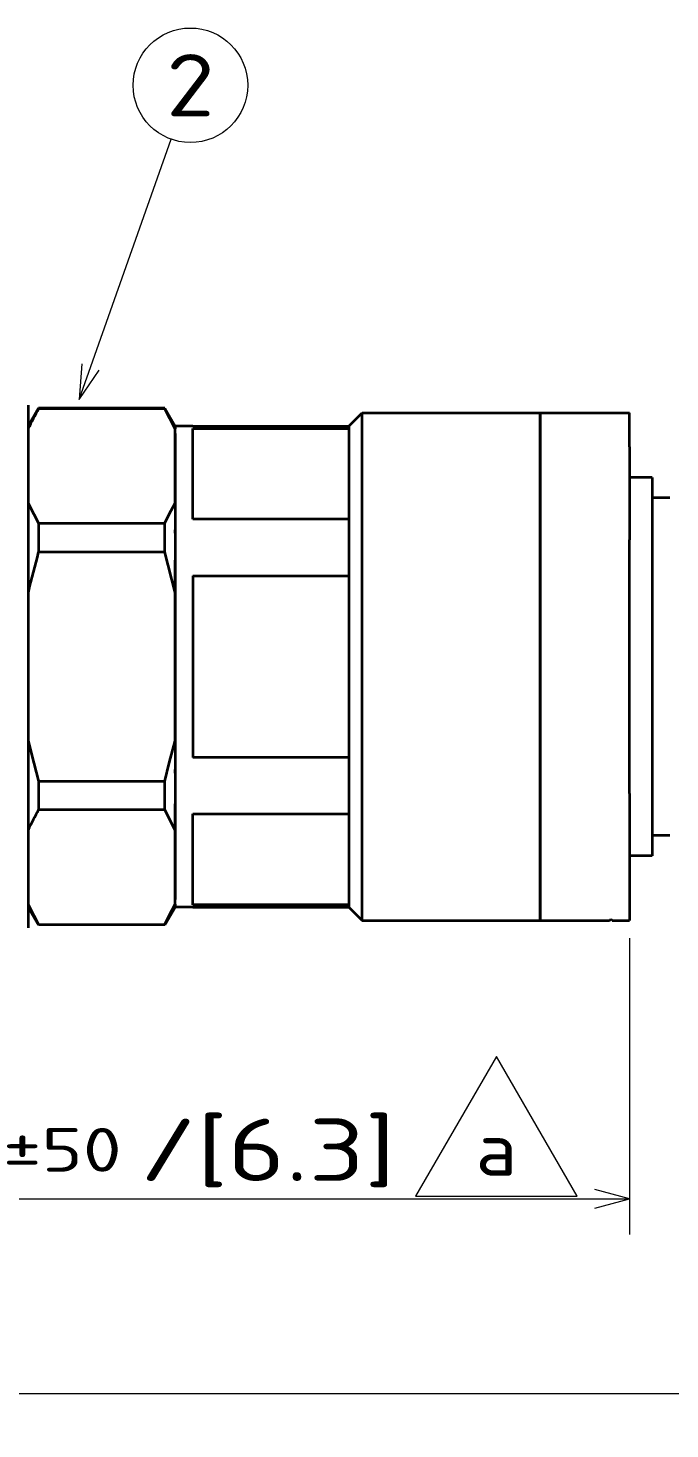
# Model space of a CAD drawing. Extents: x 23 to 472, y 3 to 294.
# Drawn here: x 87.3 to 123.3, y 169.5 to 248.1 of the extents above; entities that cross this region are included whole.
import ezdxf
from ezdxf.enums import TextEntityAlignment as Align

# ---------------------------------------------------------------- set-up
doc = ezdxf.new("R2010")
doc.units = 0
doc.layers.get('0').update_dxf_attribs({"lineweight": 13})
doc.styles.get("Standard").update_dxf_attribs({"font": 'isocp.shx'})
doc.dimstyles.get("Standard").update_dxf_attribs({"dimtxt": 2.5, "dimasz": 2.5, "dimexe": 1.25, "dimexo": 0.625, "dimtad": 1, "dimcen": 2.5, "dimadec": 0, "dimazin": 0, "dimtfac": 1, "dimtmove": 0, "dimatfit": 0, "dimfxl": 0, "dimarcsym": 0})

# ---------------------------------------------------------------- blocks, each defined once
blk = doc.blocks.new('*D')
at = {"color": 7, "lineweight": 13}
for p, q in [((369.263, 239.553), (395.349, 194.212)), ((363.234, 234.837), (397.923, 198.622))]:
    blk.add_line(p, q, dxfattribs=at)
at = {"color": 34, "lineweight": 13, "ltscale": 0.415699}
blk.add_line((121.028, 197.011), (121.028, 180.383), dxfattribs=at)
at = {"color": 34, "lineweight": 13, "ltscale": 0.421525}
blk.add_line((278.401, 197.011), (278.401, 180.15), dxfattribs=at)
at = {"color": 34, "lineweight": 13}
for p, q in [((45.716, 194.074), (45.716, 169.46)), ((353.941, 194.074), (353.941, 169.46)), ((45.716, 182.383), (121.028, 182.383)), ((278.401, 182.15), (353.941, 182.15)), ((45.716, 171.46), (353.941, 171.46))]:
    blk.add_line(p, q, dxfattribs=at)
at = {"color": 34, "lineweight": 13, "ltscale": 0.342256}
blk.add_line((45.716, 194.074), (45.716, 180.383), dxfattribs=at)
at = {"color": 34, "lineweight": 13, "ltscale": 0.348082}
blk.add_line((353.941, 194.074), (353.941, 180.15), dxfattribs=at)
at = {"color": 7, "lineweight": 13}
for points in [[(376.315, 228.334), (374.903, 229.751), (375.418, 227.818)], [(374.039, 224.304), (372.329, 225.341), (373.292, 223.588)], [(396.213, 199.659), (397.923, 198.622), (396.96, 200.375)], [(393.937, 195.629), (395.349, 194.212), (394.834, 196.145)]]:
    blk.add_lwpolyline(points, dxfattribs=at)
at = {"color": 34, "lineweight": 13}
for points in [[(47.647, 182.901), (45.716, 182.383), (47.647, 181.866)], [(119.096, 181.866), (121.028, 182.383), (119.096, 182.901)], [(280.332, 182.668), (278.401, 182.15), (280.332, 181.633)], [(352.01, 181.633), (353.941, 182.15), (352.01, 182.668)], [(47.647, 171.978), (45.716, 171.46), (47.647, 170.943)], [(352.01, 170.943), (353.941, 171.46), (352.01, 171.978)]]:
    blk.add_lwpolyline(points, dxfattribs=at)
at = {"color": 7, "lineweight": 13}
for s, rotation, p, p2 in [('%%c', 299.91295, (370.13, 240.052), (371.377, 237.885)), ('82', 299.91295, (371.875, 237.018), (374.062, 233.217)), ('%%c', 313.76692, (363.956, 235.528), (365.685, 233.723)), ('74', 313.76692, (366.377, 233.001), (369.41, 229.834))]:
    blk.add_text(s, height=2.5, rotation=rotation, dxfattribs=at).set_placement(p, p2, align=Align.FIT)
at = {"color": 34, "lineweight": 13}
for s, height, p, p2 in [('/[6.3]', 3.5, (93.533, 183.383), (107.906, 183.383)), ('155', 3.5, (74.21, 183.383), (83.768, 183.383)), ('155', 3.5, (307.009, 183.15), (316.567, 183.15)), ('/[6.3]', 3.5, (326.333, 183.15), (340.705, 183.15)), ('%%p50', 2.45, (85.868, 183.908), (92.533, 183.908)), ('%%p50', 2.45, (318.667, 183.675), (325.333, 183.675)), ('"L"', 3.5, (194.441, 172.46), (202.031, 172.46)), ('%%p50', 2.45, (204.131, 172.985), (210.797, 172.985))]:
    blk.add_text(s, height=height, dxfattribs=at).set_placement(p, p2, align=Align.FIT)
blk = doc.blocks.new('BLOCK4517')
at = {"color": 7, "lineweight": 13}
blk.add_lwpolyline([(-472.22, -59.48), (-454.1, -59.48), (-463.16, -43.79)], close=True, dxfattribs=at)
blk.add_text('a', height=6, dxfattribs=at).set_placement((-465.49, -57.16), (-460.83, -57.16), align=Align.FIT)
blk = doc.blocks.new('BLOCK4526')
at = {"color": 7, "lineweight": 13}
blk.add_line((-510, 30), (-499.65, 59.21), dxfattribs=at)
blk.add_lwpolyline([(-509.69, 33.99), (-510, 30), (-507.73, 33.3)], dxfattribs=at)
blk.add_circle((-497.5, 65.27), 6.43, dxfattribs=at)
blk.add_text('2', height=7, dxfattribs=at).set_placement((-500.22, 61.77), (-494.78, 61.77), align=Align.FIT)
blk = doc.blocks.new('BLOCK4531')
at = {"color": 7, "lineweight": 35}
for p, q in [((-515.73, 29.35), (-515.73, -14.67)), ((-478.23, 28.5), (-458.23, 28.5)), ((-478.23, -14.25), (-478.23, 24.68)), ((-458.23, 24.68), (-458.23, -14.25)), ((-458.23, -14.25), (-458.23, 24.68)), ((-448.23, -14.25), (-448.23, 14.25)), ((-497.23, 10.2), (-497.23, -10.2)), ((-479.73, 10.2), (-479.73, -10.2)), ((-445.68, 10.19), (-445.68, -21.25)), ((-478.23, -28.5), (-458.23, -28.5))]:
    blk.add_line(p, q, dxfattribs=at)
at = {"color": 7, "lineweight": 35, "ltscale": 0.057735}
for p, q in [((-514.57, 29), (-515.73, 27)), ((-500.38, 29), (-499.23, 27)), ((-514.57, -29), (-515.73, -27)), ((-500.38, -29), (-499.23, -27))]:
    blk.add_line(p, q, dxfattribs=at)
at = {"color": 7, "lineweight": 35, "ltscale": 0.001518}
for p, q in [((-514.57, 29), (-514.57, 28.94)), ((-500.38, 28.94), (-500.38, 29)), ((-514.57, -28.94), (-514.57, -29)), ((-500.38, -29), (-500.38, -28.94))]:
    blk.add_line(p, q, dxfattribs=at)
at = {"color": 7, "lineweight": 35, "ltscale": 0.354765}
for p, q in [((-500.38, 29), (-514.57, 29)), ((-500.38, 28.94), (-514.57, 28.94)), ((-514.57, 16.09), (-500.38, 16.09)), ((-500.38, 12.85), (-514.57, 12.85)), ((-514.57, -12.85), (-500.38, -12.85)), ((-500.38, -16.09), (-514.57, -16.09)), ((-514.57, -28.94), (-500.38, -28.94)), ((-500.38, -29), (-514.57, -29))]:
    blk.add_line(p, q, dxfattribs=at)
at = {"color": 7, "lineweight": 35, "ltscale": 0.063361}
blk.add_line((-499.23, 26.68), (-500.38, 28.94), dxfattribs=at)
at = {"color": 7, "lineweight": 35, "ltscale": 0.053033}
for p, q in [((-479.73, 27), (-478.23, 28.5)), ((-479.73, -27), (-478.23, -28.5))]:
    blk.add_line(p, q, dxfattribs=at)
at = {"color": 7, "lineweight": 35, "ltscale": 0.095457}
for p, q in [((-478.23, 24.68), (-478.23, 28.5)), ((-458.23, 28.5), (-458.23, 24.68)), ((-458.23, 24.68), (-458.23, 28.5)), ((-448.23, 24.68), (-448.23, 28.5))]:
    blk.add_line(p, q, dxfattribs=at)
at = {"color": 7, "lineweight": 35, "ltscale": 0.25}
blk.add_line((-458.23, 28.5), (-448.23, 28.5), dxfattribs=at)
at = {"color": 7, "lineweight": 35, "ltscale": 0.001413}
for p, q in [((-499.23, 27), (-499.23, 26.94)), ((-499.23, 27), (-499.23, 26.94)), ((-499.23, -26.94), (-499.23, -27)), ((-499.23, -26.94), (-499.23, -27))]:
    blk.add_line(p, q, dxfattribs=at)
at = {"color": 7, "lineweight": 35, "ltscale": 0.05}
for p, q in [((-497.23, 27), (-499.23, 27)), ((-443.68, 18.95), (-445.68, 18.95)), ((-443.68, -18.95), (-445.68, -18.95)), ((-497.23, -27), (-499.23, -27))]:
    blk.add_line(p, q, dxfattribs=at)
at = {"color": 7, "lineweight": 35, "ltscale": 0.006508}
blk.add_line((-499.23, 26.94), (-499.23, 26.68), dxfattribs=at)
at = {"color": 7, "lineweight": 35, "ltscale": 0.4375}
for p, q in [((-497.23, 27), (-479.73, 27)), ((-497.23, 26.75), (-479.73, 26.75)), ((-479.73, 16.55), (-497.23, 16.55)), ((-497.23, 10.2), (-479.73, 10.2)), ((-479.73, -10.2), (-497.23, -10.2)), ((-497.23, -16.55), (-479.73, -16.55)), ((-479.73, -26.75), (-497.23, -26.75)), ((-497.23, -27), (-479.73, -27))]:
    blk.add_line(p, q, dxfattribs=at)
at = {"color": 7, "lineweight": 35, "ltscale": 0.084174}
for p, q in [((-497.23, 23.38), (-497.23, 26.75)), ((-479.73, 26.75), (-479.73, 23.38))]:
    blk.add_line(p, q, dxfattribs=at)
at = {"color": 7, "lineweight": 35, "ltscale": 0.006259}
for p, q in [((-479.73, 27), (-479.73, 26.75)), ((-479.73, -26.75), (-479.73, -27))]:
    blk.add_line(p, q, dxfattribs=at)
at = {"color": 7, "lineweight": 35, "ltscale": 0.013134}
blk.add_line((-499.23, 26.16), (-499.23, 26.68), dxfattribs=at)
at = {"color": 7, "lineweight": 35, "ltscale": 0.069351}
blk.add_line((-499.23, 26.16), (-499.23, 23.38), dxfattribs=at)
at = {"color": 7, "lineweight": 35, "ltscale": 0.182003}
for p, q in [((-499.23, 18.88), (-499.23, 26.16)), ((-499.23, -18.88), (-499.23, -26.16)), ((-499.23, -26.16), (-499.23, -18.88))]:
    blk.add_line(p, q, dxfattribs=at)
at = {"color": 7, "lineweight": 35, "ltscale": 0.260793}
blk.add_line((-448.23, 24.68), (-448.23, 14.25), dxfattribs=at)
at = {"color": 7, "lineweight": 35, "ltscale": 0.112652}
blk.add_line((-499.23, 23.38), (-499.23, 18.88), dxfattribs=at)
at = {"color": 7, "lineweight": 35, "ltscale": 0.170777}
for p, q in [((-497.23, 16.55), (-497.23, 23.38)), ((-479.73, 23.38), (-479.73, 16.55))]:
    blk.add_line(p, q, dxfattribs=at)
at = {"color": 7, "lineweight": 35, "ltscale": 0.063788}
for p, q in [((-445.68, 21.25), (-448.23, 21.25)), ((-445.68, -21.25), (-448.23, -21.25))]:
    blk.add_line(p, q, dxfattribs=at)
at = {"color": 7, "lineweight": 35, "ltscale": 0.276555}
blk.add_line((-445.68, 21.25), (-445.68, 10.19), dxfattribs=at)
at = {"color": 7, "lineweight": 35, "ltscale": 0.097312}
for p, q in [((-499.23, 18.88), (-499.23, 14.98)), ((-499.23, -14.98), (-499.23, -18.88))]:
    blk.add_line(p, q, dxfattribs=at)
at = {"color": 7, "lineweight": 35, "ltscale": 0.013123}
for p, q in [((-499.23, 18.35), (-499.23, 18.88)), ((-499.23, -26.68), (-499.23, -26.16))]:
    blk.add_line(p, q, dxfattribs=at)
at = {"color": 7, "lineweight": 35, "ltscale": 0.03522}
for p, q in [((-515.73, 18.35), (-515.09, 17.1)), ((-499.87, 17.1), (-499.23, 18.35)), ((-515.73, -26.68), (-515.09, -27.94)), ((-499.87, -27.94), (-499.23, -26.68))]:
    blk.add_line(p, q, dxfattribs=at)
at = {"color": 7, "lineweight": 35, "ltscale": 0.074429}
blk.add_line((-499.23, 18.35), (-499.23, 15.37), dxfattribs=at)
at = {"color": 7, "lineweight": 35, "ltscale": 0.028176}
for p, q in [((-515.09, 17.1), (-514.57, 16.09)), ((-500.38, 16.09), (-499.87, 17.1)), ((-515.09, -27.94), (-514.57, -28.94)), ((-500.38, -28.94), (-499.87, -27.94))]:
    blk.add_line(p, q, dxfattribs=at)
at = {"color": 7, "lineweight": 35, "ltscale": 0.08122}
for p, q in [((-514.57, 16.09), (-514.57, 12.85)), ((-500.38, 12.85), (-500.38, 16.09)), ((-514.57, -12.85), (-514.57, -16.09)), ((-500.38, -16.09), (-500.38, -12.85))]:
    blk.add_line(p, q, dxfattribs=at)
at = {"color": 7, "lineweight": 35, "ltscale": 0.158839}
blk.add_line((-479.73, 16.55), (-479.73, 10.2), dxfattribs=at)
at = {"color": 7, "lineweight": 35, "ltscale": 0.009767}
blk.add_line((-499.23, 14.98), (-499.23, 15.37), dxfattribs=at)
at = {"color": 7, "lineweight": 35, "ltscale": 0.075619}
blk.add_line((-499.23, 14.98), (-499.23, 11.96), dxfattribs=at)
blk.add_line((-499.23, 14.98), (-499.23, 11.96), dxfattribs=at)
at = {"color": 7, "lineweight": 35, "ltscale": 0.116515}
blk.add_line((-499.23, 8.33), (-500.38, 12.85), dxfattribs=at)
at = {"color": 7, "lineweight": 35, "ltscale": 0.116981}
for p, q in [((-499.23, 11.96), (-499.23, 7.28)), ((-499.23, -7.28), (-499.23, -11.96))]:
    blk.add_line(p, q, dxfattribs=at)
at = {"color": 7, "lineweight": 35, "ltscale": 0.011236}
blk.add_line((-499.23, 11.51), (-499.23, 11.96), dxfattribs=at)
at = {"color": 7, "lineweight": 35, "ltscale": 0.079499}
blk.add_line((-499.23, 8.33), (-499.23, 11.51), dxfattribs=at)
at = {"color": 7, "lineweight": 35, "ltscale": 0.026246}
for p, q in [((-499.23, 7.28), (-499.23, 8.33)), ((-499.23, -8.33), (-499.23, -7.28))]:
    blk.add_line(p, q, dxfattribs=at)
at = {"color": 7, "lineweight": 35, "ltscale": 0.364005}
for p, q in [((-499.23, 7.28), (-499.23, -7.28)), ((-499.23, -7.28), (-499.23, 7.28))]:
    blk.add_line(p, q, dxfattribs=at)
at = {"color": 7, "lineweight": 35, "ltscale": 0.064731}
for p, q in [((-515.73, -8.33), (-515.09, -10.84)), ((-499.87, -10.84), (-499.23, -8.33))]:
    blk.add_line(p, q, dxfattribs=at)
at = {"color": 7, "lineweight": 35, "ltscale": 0.080231}
blk.add_line((-499.23, -8.33), (-499.23, -11.54), dxfattribs=at)
at = {"color": 7, "lineweight": 35, "ltscale": 0.051784}
for p, q in [((-515.09, -10.84), (-514.57, -12.85)), ((-500.38, -12.85), (-499.87, -10.84))]:
    blk.add_line(p, q, dxfattribs=at)
at = {"color": 7, "lineweight": 35, "ltscale": 0.082549}
blk.add_line((-479.73, -10.2), (-479.73, -13.5), dxfattribs=at)
at = {"color": 7, "lineweight": 35, "ltscale": 0.010499}
blk.add_line((-499.23, -11.96), (-499.23, -11.54), dxfattribs=at)
at = {"color": 7, "lineweight": 35, "ltscale": 0.038516}
blk.add_line((-499.23, -11.96), (-499.23, -13.5), dxfattribs=at)
at = {"color": 7, "lineweight": 35, "ltscale": 0.038565}
blk.add_line((-499.23, -11.96), (-499.23, -13.5), dxfattribs=at)
at = {"color": 7, "lineweight": 35, "ltscale": 0.037103}
blk.add_line((-499.23, -13.5), (-499.23, -14.98), dxfattribs=at)
at = {"color": 7, "lineweight": 35, "ltscale": 0.037054}
blk.add_line((-499.23, -13.5), (-499.23, -14.98), dxfattribs=at)
at = {"color": 7, "lineweight": 35, "ltscale": 0.07629}
blk.add_line((-479.73, -13.5), (-479.73, -16.55), dxfattribs=at)
at = {"color": 7, "lineweight": 35, "ltscale": 0.366875}
blk.add_line((-515.73, -14.67), (-515.73, -29.35), dxfattribs=at)
at = {"color": 7, "lineweight": 35, "ltscale": 0.01045}
blk.add_line((-499.23, -14.98), (-499.23, -15.4), dxfattribs=at)
at = {"color": 7, "lineweight": 35, "ltscale": 0.073734}
blk.add_line((-499.23, -18.35), (-499.23, -15.4), dxfattribs=at)
at = {"color": 7, "lineweight": 35, "ltscale": 0.35625}
for p, q in [((-478.23, -28.5), (-478.23, -14.25)), ((-458.23, -14.25), (-458.23, -28.5)), ((-458.23, -28.5), (-458.23, -14.25)), ((-448.23, -14.25), (-448.23, -28.5))]:
    blk.add_line(p, q, dxfattribs=at)
at = {"color": 7, "lineweight": 35, "ltscale": 0.063396}
blk.add_line((-499.23, -18.35), (-500.38, -16.09), dxfattribs=at)
at = {"color": 7, "lineweight": 35, "ltscale": 0.254951}
for p, q in [((-497.23, -26.75), (-497.23, -16.55)), ((-479.73, -16.55), (-479.73, -26.75))]:
    blk.add_line(p, q, dxfattribs=at)
at = {"color": 7, "lineweight": 35, "ltscale": 0.013125}
blk.add_line((-499.23, -18.88), (-499.23, -18.35), dxfattribs=at)
at = {"color": 7, "lineweight": 35, "ltscale": 0.005802}
blk.add_line((-499.23, -26.68), (-499.23, -26.91), dxfattribs=at)
at = {"color": 7, "lineweight": 35, "ltscale": 0.000856145}
blk.add_line((-499.23, -26.91), (-499.23, -26.94), dxfattribs=at)
at = {"color": 7, "lineweight": 35, "ltscale": 0.000732249}
blk.add_line((-499.23, -26.94), (-499.23, -26.91), dxfattribs=at)
at = {"color": 7, "lineweight": 35, "ltscale": 0.19359}
blk.add_line((-458.23, -28.5), (-450.48, -28.5), dxfattribs=at)
at = {"color": 7, "lineweight": 35, "ltscale": 0.001365}
blk.add_line((-450.48, -28.5), (-450.48, -28.45), dxfattribs=at)
at = {"color": 7, "lineweight": 35, "ltscale": 0.00492}
blk.add_line((-450.48, -28.45), (-450.29, -28.45), dxfattribs=at)
at = {"color": 7, "lineweight": 35, "ltscale": 0.001181}
blk.add_line((-450.18, -28.45), (-450.18, -28.5), dxfattribs=at)
at = {"color": 7, "lineweight": 35, "ltscale": 0.04891}
blk.add_line((-450.18, -28.5), (-448.23, -28.5), dxfattribs=at)
at = {"color": 7, "lineweight": 35}
for centre, radius, start, end in [((99.87, -286.81), 690.82, 152.80233, 153.01259), ((1527, -511.65), 2107.87, 165.59178, 165.71847), ((92.08, -327.81), 682.05, 152.80455, 153.01757), ((-450.26, -28.88), 0.431, 79.9873, 93.7645)]:
    blk.add_arc(centre, radius, start, end, dxfattribs=at)

msp = doc.modelspace()

# ---------------------------------------------------------------- block references
at = {"lineweight": 0, "xscale": 0.5, "yscale": 0.5, "zscale": 0.5}
for name in ['BLOCK4526', 'BLOCK4531', 'BLOCK4517']:
    msp.add_blockref(name, (345.1414, 212.2613), dxfattribs=at)

# ---------------------------------------------------------------- dimensions: what is measured, and where the dimension line sits
at = {"color": 0, "lineweight": 0}
for base, p1, p2, middle in [((353.9414, 182.1503), (278.4006, 198.0113), (353.9414, 195.0736), (323.8572, 182.1503)), ((121.0279, 182.3834), (45.7156, 195.0736), (121.0279, 198.0113), (91.058, 182.3834))]:
    dim = msp.add_linear_dim(base=base, p1=p1, p2=p2, angle=359.998092, text='155{}{%%p50}/[6.3]', dimstyle='Standard', override={"dimlfac": 2, "dimtol": 0, "dimlim": 0, "dimtp": 50, "dimtm": 50}, dxfattribs=at)
    dim.commit()
    dim.dimension.update_dxf_attribs({"geometry": '*D', "text_midpoint": middle, "dimtype": 160})
for p1, p2, middle in [((395.349, 194.2124), (374.903, 229.7505), (371.2293, 236.1359)), ((397.923, 198.6215), (372.3291, 225.3414), (365.9609, 231.9897))]:
    dim = msp.add_diameter_dim_2p(p1=p1, p2=p2, dimstyle='Standard', override={"dimlfac": 2}, dxfattribs=at)
    dim.commit()
    dim.dimension.update_dxf_attribs({"geometry": '*D', "text_midpoint": middle, "dimtype": 163})

doc.saveas('drawing.dxf')
